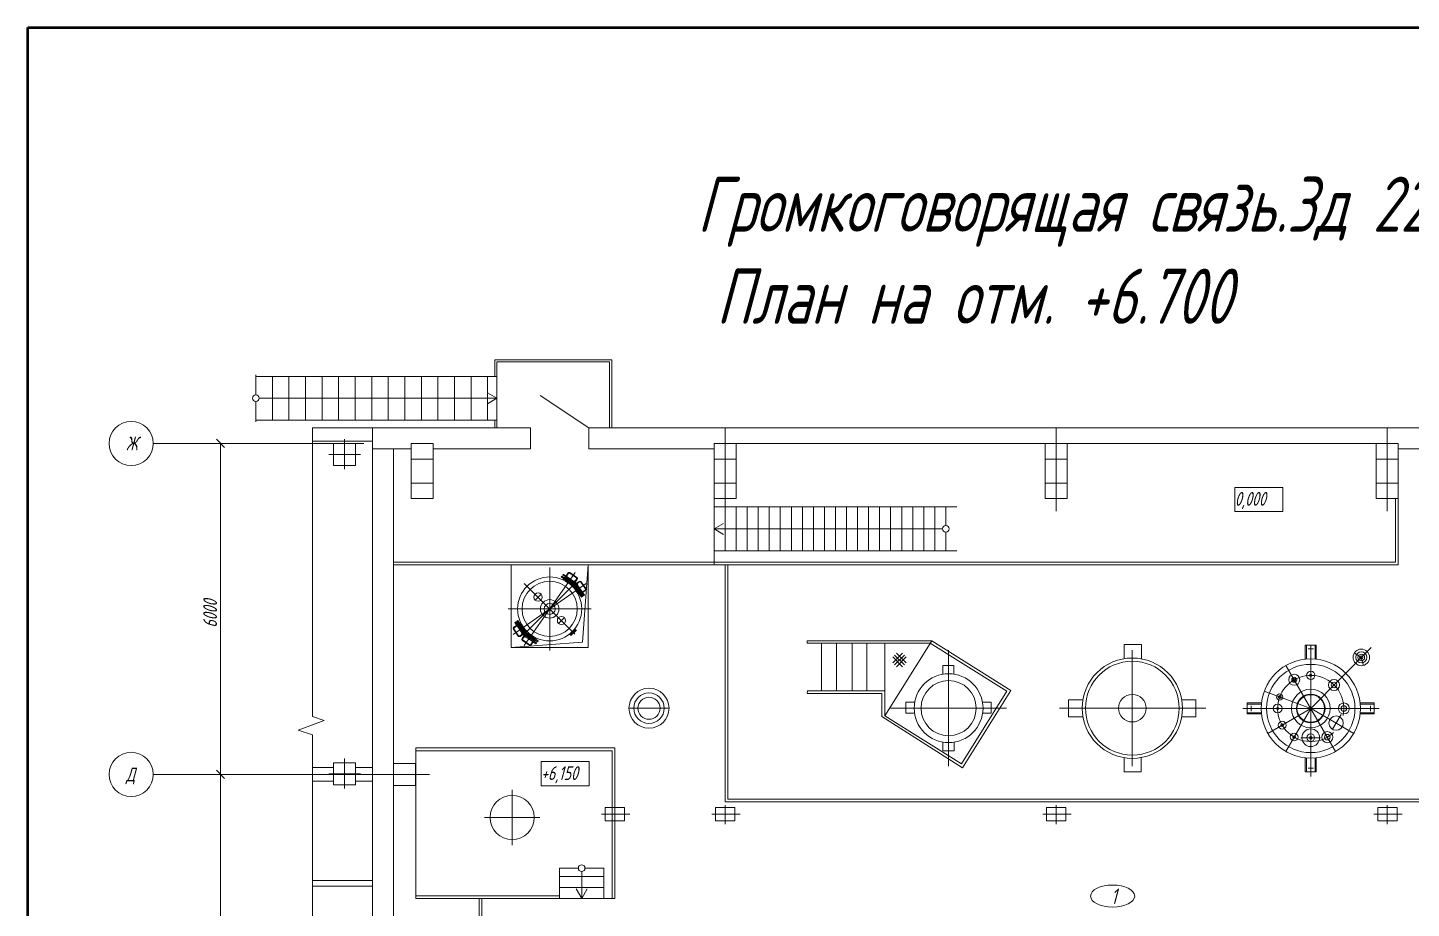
# Model space of a CAD drawing. Header units: millimetres. Extents: x 1337 to 8186, y 1899 to 5236.
# Drawn here: x 6602.8 to 6994, y 2686.9 to 2935.9 of the extents above; entities that cross this region are included whole.
import ezdxf

# ---------------------------------------------------------------- set-up
doc = ezdxf.new("R2010")
doc.units = ezdxf.units.MM
for name, color, linetype, lineweight in [('Линия связи (Вновь)', 3, 'Continuous', 60), ('Строительный', 251, 'Continuous', 13), ('Текст', 2, 'Continuous', 25), ('Формат - толстая линия', 7, 'Continuous', 50)]:
    doc.layers.add(name, color=color, linetype=linetype, lineweight=lineweight)
doc.styles.add('Simplex', font='simplex.shx', dxfattribs={"width": 0.7, "oblique": 15})

# ---------------------------------------------------------------- blocks, each defined once
blk = doc.blocks.new('A$C049F4C0A')
at = {"layer": 'Строительный', "ltscale": 100}
for p, q in [((99.63, 345.05), (78.43, 345.05)), ((78.43, 345.05), (78.43, 342)), ((99.23, 344.65), (78.83, 344.65)), ((78.83, 332.67), (78.83, 344.65)), ((99.23, 332.67), (99.23, 344.65)), ((99.63, 332.67), (99.63, 345.05)), ((35.13, 342.3), (35.13, 338.66)), ((35.13, 342), (78.83, 342)), ((38.13, 342), (38.13, 334.1)), ((41.13, 342), (41.13, 334.1)), ((44.13, 342), (44.13, 334.1)), ((47.13, 342), (47.13, 334.1)), ((50.13, 342), (50.13, 334.1)), ((53.13, 342), (53.13, 334.1)), ((56.13, 342), (56.13, 334.1)), ((59.13, 342), (59.13, 334.1)), ((62.13, 342), (62.13, 334.1)), ((65.13, 342), (65.13, 334.1)), ((68.13, 342), (68.13, 334.1)), ((71.13, 342), (71.13, 334.1)), ((74.13, 342), (74.13, 334.1)), ((77.13, 342), (77.13, 334.1)), ((78.83, 338.06), (77.1, 339.06)), ((86.67, 338.57), (95.48, 332.67)), ((35.13, 337.46), (35.13, 333.8)), ((35.73, 338.06), (78.83, 338.06)), ((78.83, 338.06), (77.1, 337.06)), ((35.13, 334.1), (78.83, 334.1)), ((78.43, 334.1), (78.43, 332.67)), ((84.88, 332.67), (45.38, 332.67)), ((45.38, 280.37), (45.38, 332.67)), ((56.28, 332.67), (56.28, 150.87)), ((84.88, 332.67), (84.88, 328.87)), ((120.18, 332.67), (95.48, 332.67)), ((95.48, 332.67), (95.48, 328.87)), ((249.88, 332.68), (120.18, 332.67)), ((120.18, 332.67), (120.18, 317.61)), ((180.18, 332.67), (180.18, 317.61)), ((240.18, 332.67), (240.18, 317.61)), ((54.7, 329.87), (16.53, 329.87)), ((29.47, 329.12), (27.97, 330.62)), ((28.42, 329.87), (28.22, 329.87)), ((28.72, 269.87), (28.72, 329.87)), ((56.18, 330.27), (45.38, 330.27)), ((53.18, 329.86), (49.18, 329.86)), ((49.18, 329.86), (49.18, 325.86)), ((51.18, 325.22), (51.18, 330.64)), ((53.18, 325.86), (53.18, 329.86)), ((63.28, 328.87), (56.28, 328.87)), ((60.08, 328.87), (60.08, 150.87)), ((67.28, 329.87), (63.28, 329.87)), ((63.28, 329.87), (63.28, 319.87)), ((67.28, 319.87), (67.28, 329.87)), ((84.88, 328.87), (67.28, 328.87)), ((118.18, 328.87), (95.48, 328.87)), ((122.18, 329.87), (118.18, 329.87)), ((118.18, 329.87), (118.18, 319.87)), ((118.18, 329.87), (118.18, 307.87)), ((127.56, 329.87), (120.18, 329.87)), ((120.18, 329.87), (178.18, 329.87)), ((242.18, 329.87), (120.18, 329.87)), ((122.18, 319.87), (122.18, 329.87)), ((182.18, 329.87), (178.18, 329.87)), ((178.18, 329.87), (178.18, 319.87)), ((182.18, 319.87), (182.18, 329.87)), ((242.18, 329.87), (238.18, 329.87)), ((238.18, 329.87), (238.18, 319.87)), ((242.18, 319.87), (242.18, 329.87)), ((242.18, 307.87), (242.18, 329.87)), ((249.88, 328.88), (242.18, 328.88)), ((54.11, 327.86), (48.36, 327.86)), ((63.28, 327.04), (67.28, 327.04)), ((118.18, 327.04), (122.18, 327.04)), ((178.18, 327.04), (182.18, 327.04)), ((238.18, 327.04), (242.18, 327.04)), ((49.18, 325.86), (53.18, 325.86)), ((63.28, 322.69), (67.28, 322.69)), ((118.18, 322.69), (122.18, 322.69)), ((178.18, 322.69), (182.18, 322.69)), ((212.55, 321.9), (221.24, 321.9)), ((212.55, 317.53), (212.55, 321.9)), ((221.24, 321.9), (221.24, 317.53)), ((238.18, 322.69), (242.18, 322.69)), ((63.28, 319.87), (67.28, 319.87)), ((118.18, 319.87), (122.18, 319.87)), ((178.18, 319.87), (182.18, 319.87)), ((238.18, 319.87), (242.18, 319.87)), ((241.68, 308.37), (241.68, 319.87)), ((118.18, 318.37), (162.18, 318.37)), ((118.18, 318.37), (118.18, 310.37)), ((120.18, 318.37), (120.18, 310.37)), ((122.18, 318.37), (122.18, 310.37)), ((124.18, 318.37), (124.18, 310.37)), ((126.18, 318.37), (126.18, 310.37)), ((128.18, 318.37), (128.18, 310.37)), ((130.18, 318.37), (130.18, 310.37)), ((132.18, 318.37), (132.18, 310.37)), ((134.18, 318.37), (134.18, 310.37)), ((136.18, 318.37), (136.18, 310.37)), ((138.18, 318.37), (138.18, 310.37)), ((140.18, 318.37), (140.18, 310.37)), ((142.18, 318.37), (142.18, 310.37)), ((144.18, 318.37), (144.18, 310.37)), ((146.18, 318.37), (146.18, 310.37)), ((148.18, 318.37), (148.18, 310.37)), ((150.18, 318.37), (150.18, 310.37)), ((152.18, 318.37), (152.18, 310.37)), ((154.18, 318.37), (154.18, 310.37)), ((156.18, 318.37), (156.18, 310.37)), ((158.18, 318.37), (158.18, 310.37)), ((160.18, 318.37), (160.18, 314.97)), ((221.24, 317.53), (212.55, 317.53)), ((118.18, 314.37), (119.91, 315.37)), ((118.18, 314.37), (159.58, 314.37)), ((118.18, 314.37), (119.91, 313.37)), ((160.18, 313.77), (160.18, 310.37)), ((118.18, 310.37), (162.18, 310.37)), ((241.68, 308.37), (60.08, 308.37)), ((120.18, 307.87), (60.08, 307.87)), ((81.38, 292.87), (81.38, 307.87)), ((88.38, 292.35), (88.38, 307.38)), ((88.38, 299.87), (93.01, 306.48)), ((90.74, 306.03), (90.85, 306.19)), ((93.36, 304.19), (90.74, 306.03)), ((93.47, 304.36), (90.85, 306.19)), ((91.34, 305.85), (91.72, 306.38)), ((91.43, 305.79), (91.8, 306.32)), ((93.24, 305.5), (92.01, 306.36)), ((93.29, 305.58), (92.06, 306.44)), ((94.31, 293.87), (95.38, 307.87)), ((95.38, 292.87), (95.38, 307.87)), ((242.18, 307.87), (118.18, 307.87)), ((120.18, 264.87), (120.18, 307.87)), ((120.68, 265.37), (120.68, 307.87)), ((92.97, 304.47), (83.78, 295.27)), ((83.78, 304.47), (92.97, 295.27)), ((88.38, 299.87), (94.99, 304.5)), ((90.48, 305.66), (90.59, 305.82)), ((93.1, 303.83), (90.48, 305.66)), ((93.22, 303.99), (90.59, 305.82)), ((90.83, 305.12), (90.97, 305.32)), ((91.09, 305.48), (91.23, 305.69)), ((92.8, 304.44), (91.16, 305.58)), ((92.33, 304.59), (92.5, 304.71)), ((92.33, 304.59), (94.17, 301.97)), ((92.47, 303.98), (92.61, 304.17)), ((92.48, 303.97), (92.68, 304.1)), ((92.5, 304.71), (94.33, 302.09)), ((92.7, 304.85), (92.87, 304.97)), ((92.7, 304.85), (94.54, 302.23)), ((92.72, 304.33), (92.87, 304.54)), ((92.84, 304.22), (93.05, 304.36)), ((92.87, 304.97), (94.7, 302.34)), ((92.9, 304.76), (93.27, 305.29)), ((92.94, 304.29), (94.09, 302.65)), ((92.98, 304.7), (93.35, 305.23)), ((93.1, 303.83), (93.22, 303.99)), ((93.21, 304.47), (93.74, 304.85)), ((93.27, 304.39), (93.8, 304.76)), ((93.36, 304.19), (93.47, 304.36)), ((94.01, 304.73), (94.87, 303.5)), ((94.09, 304.79), (94.95, 303.56)), ((86.81, 302.54), (85.75, 301.48)), ((93.63, 302.33), (93.82, 302.46)), ((93.99, 302.58), (94.19, 302.72)), ((94.17, 301.97), (94.33, 302.09)), ((94.3, 302.92), (94.83, 303.29)), ((94.36, 302.84), (94.89, 303.21)), ((94.54, 302.23), (94.7, 302.34)), ((80.86, 299.87), (95.89, 299.87)), ((88.38, 299.87), (81.76, 295.24)), ((88.38, 299.87), (83.75, 293.26)), ((82.66, 294.95), (81.8, 296.18)), ((82.4, 296.9), (81.86, 296.53)), ((82.75, 295.01), (81.89, 296.24)), ((82.45, 296.82), (81.92, 296.45)), ((82.22, 297.51), (82.05, 297.39)), ((83.89, 294.77), (82.05, 297.39)), ((84.05, 294.89), (82.22, 297.51)), ((82.59, 297.77), (82.42, 297.65)), ((84.26, 295.03), (82.42, 297.65)), ((82.77, 297.16), (82.56, 297.02)), ((84.42, 295.15), (82.59, 297.77)), ((83.81, 295.45), (82.66, 297.09)), ((83.12, 297.41), (82.93, 297.28)), ((83.65, 295.91), (83.54, 295.75)), ((83.65, 295.91), (86.27, 294.08)), ((91.05, 298.3), (89.99, 297.24)), ((91.49, 296.76), (92.51, 295.73)), ((92.78, 295.47), (91.63, 296.62)), ((92.01, 295.24), (93, 296.23)), ((92.24, 295.02), (93.23, 296.01)), ((93.09, 296.14), (92.26, 295.31)), ((92.94, 295.94), (92.3, 295.31)), ((92.71, 295.94), (92.67, 295.97)), ((93.14, 295.89), (92.88, 296.14)), ((93.14, 296.1), (92.92, 295.89)), ((92.94, 295.94), (92.94, 295.99)), ((93.09, 296.14), (93, 296.23)), ((93.23, 296.01), (93.14, 296.1)), ((81.38, 292.87), (94.31, 293.87)), ((83.49, 295.35), (82.95, 294.97)), ((83.54, 295.26), (83.01, 294.89)), ((83.4, 295.54), (83.28, 295.38)), ((83.28, 295.38), (85.9, 293.54)), ((83.4, 295.54), (86.02, 293.71)), ((83.77, 295.04), (83.4, 294.5)), ((83.46, 294.16), (84.69, 293.3)), ((83.85, 294.98), (83.48, 294.45)), ((83.52, 294.24), (84.75, 293.38)), ((83.54, 295.75), (86.16, 293.91)), ((83.91, 295.52), (83.71, 295.38)), ((84.03, 295.4), (83.89, 295.2)), ((84.05, 294.89), (83.89, 294.77)), ((83.96, 295.3), (85.6, 294.16)), ((84.27, 295.77), (84.08, 295.64)), ((84.28, 295.76), (84.15, 295.57)), ((84.42, 295.15), (84.26, 295.03)), ((85.33, 293.95), (84.96, 293.41)), ((85.41, 293.89), (85.04, 293.36)), ((85.67, 294.26), (85.53, 294.05)), ((85.92, 294.62), (85.78, 294.42)), ((86.02, 293.71), (85.9, 293.54)), ((86.27, 294.08), (86.16, 293.91)), ((92.01, 295.24), (92.1, 295.15)), ((92.36, 295.1), (92.1, 295.36)), ((92.26, 295.31), (92.1, 295.15)), ((92.36, 295.32), (92.15, 295.11)), ((92.15, 295.11), (92.24, 295.02)), ((92.3, 295.31), (92.26, 295.31)), ((92.3, 295.54), (92.27, 295.57)), ((92.34, 295.34), (92.36, 295.32)), ((92.92, 295.89), (92.36, 295.32)), ((92.9, 295.91), (92.92, 295.89)), ((157.62, 294.08), (135.06, 294.08)), ((135.06, 293.65), (135.06, 294.08)), ((135.06, 293.64), (149.38, 293.64)), ((137.67, 293.64), (137.67, 285)), ((140.37, 285), (140.37, 293.64)), ((143.19, 293.64), (143.19, 285)), ((145.89, 285), (145.89, 293.64)), ((149.12, 280.47), (157.62, 294.08)), ((149.12, 293.64), (149.12, 284.64)), ((149.38, 293.64), (157.34, 293.64)), ((157.34, 293.64), (171.26, 284.94)), ((157.62, 294.08), (171.99, 285.1)), ((81.38, 292.87), (95.38, 292.87)), ((150.55, 290.1), (152.32, 291.87)), ((152.32, 289.39), (150.55, 291.16)), ((152.32, 289.39), (150.55, 291.16)), ((150.9, 289.74), (152.67, 291.51)), ((152.67, 289.74), (150.9, 291.51)), ((152.67, 289.74), (150.9, 291.51)), ((153.02, 290.1), (151.25, 291.87)), ((153.02, 290.1), (151.25, 291.87)), ((151.25, 289.39), (153.02, 291.16)), ((160.68, 271.37), (160.68, 292.37)), ((160.68, 271.37), (160.68, 292.37)), ((195.62, 293.39), (192.53, 293.39)), ((192.53, 293.39), (192.53, 290.85)), ((193.98, 271.37), (193.98, 292.37)), ((193.98, 271.37), (193.98, 292.37)), ((195.62, 290.81), (195.62, 293.39)), ((226.32, 293.32), (225.32, 293.32)), ((225.32, 293.32), (225.32, 290.76)), ((225.52, 293.32), (225.52, 290.78)), ((226.32, 292.62), (225.82, 292.62)), ((226.32, 290.82), (226.32, 293.32)), ((226.32, 290.82), (226.32, 293.32)), ((226.32, 293.32), (227.32, 293.32)), ((226.32, 293.32), (226.32, 292.62)), ((226.32, 281.82), (237.24, 292.86)), ((226.32, 292.62), (226.82, 292.62)), ((226.32, 292.32), (226.32, 269.47)), ((227.32, 293.32), (227.12, 293.32)), ((227.12, 293.32), (227.12, 290.78)), ((227.32, 293.32), (227.32, 290.76)), ((235.48, 291.08), (234.2, 291.88)), ((235.48, 291.08), (237.24, 292.86)), ((235.48, 291.08), (235.85, 289.63)), ((161.66, 289.64), (159.64, 289.64)), ((159.64, 289.64), (159.64, 288.07)), ((161.66, 288.07), (161.66, 289.64)), ((221.83, 289.62), (230.81, 274.02)), ((135.06, 284.53), (135.08, 285)), ((148.59, 284.53), (135.06, 284.53)), ((149.13, 285), (135.08, 285)), ((148.59, 284.53), (148.59, 280.34)), ((149.12, 280.47), (149.12, 285.25)), ((171.26, 284.94), (163.03, 271.78)), ((171.99, 285.1), (163.21, 271.04)), ((184.97, 283.41), (182.39, 283.41)), ((182.39, 283.41), (182.39, 280.32)), ((202.94, 283.41), (205.51, 283.41)), ((205.51, 283.41), (205.51, 280.32)), ((226.32, 281.82), (217.87, 284.93)), ((110.01, 281.87), (102.74, 281.87)), ((171.18, 281.87), (150.18, 281.87)), ((154.51, 282.97), (152.94, 282.97)), ((152.94, 282.97), (152.94, 280.95)), ((152.94, 280.95), (154.51, 280.95)), ((168.22, 282.96), (166.85, 282.96)), ((166.85, 280.94), (168.42, 280.94)), ((168.42, 282.96), (168.22, 282.96)), ((168.42, 280.94), (168.42, 282.96)), ((207.3, 281.87), (180.81, 281.87)), ((204.48, 281.87), (183.48, 281.87)), ((238.73, 281.82), (214.03, 281.82)), ((214.82, 281.82), (214.82, 282.82)), ((214.82, 282.82), (217.38, 282.82)), ((214.82, 282.62), (217.36, 282.62)), ((214.82, 281.82), (214.82, 280.82)), ((214.82, 281.02), (217.36, 281.02)), ((215.52, 281.82), (215.52, 282.32)), ((215.52, 281.82), (215.52, 281.32)), ((226.32, 281.82), (218.55, 277.27)), ((226.32, 281.82), (221.81, 274.03)), ((225.15, 281.82), (227.58, 281.82)), ((226.37, 281.82), (234.11, 277.31)), ((237.82, 282.82), (235.26, 282.82)), ((237.82, 282.62), (235.28, 282.62)), ((237.82, 281.02), (235.28, 281.02)), ((237.12, 281.82), (237.12, 282.32)), ((237.12, 281.82), (237.12, 281.32)), ((237.82, 281.82), (237.82, 282.82)), ((237.82, 281.82), (237.82, 280.82)), ((47.53, 279.64), (42.81, 277.9)), ((45.38, 280.37), (47.53, 279.64)), ((148.59, 280.34), (163.21, 271.04)), ((163.03, 271.78), (149.12, 280.47)), ((182.39, 280.32), (184.94, 280.32)), ((205.51, 280.32), (202.97, 280.32)), ((214.82, 280.82), (217.38, 280.82)), ((231.83, 280.75), (230.25, 278.05)), ((237.82, 280.82), (235.26, 280.82)), ((42.81, 277.9), (45.38, 277.03)), ((45.38, 184.62), (45.38, 277.03)), ((224.55, 276.52), (228.1, 276.52)), ((226.34, 276.54), (226.32, 276.52)), ((100.18, 274.67), (64.13, 274.67)), ((64.13, 274.67), (64.13, 247.37)), ((99.68, 274.17), (64.13, 274.17)), ((99.68, 274.17), (99.68, 247.37)), ((100.18, 274.67), (100.18, 247.37)), ((159.66, 275.71), (159.66, 275.71)), ((159.66, 275.71), (159.66, 274.14)), ((159.66, 274.14), (161.68, 274.14)), ((161.68, 274.14), (161.68, 275.71)), ((45.38, 271.12), (49.18, 271.12)), ((45.38, 271.12), (49.18, 271.12)), ((53.18, 271.96), (49.18, 271.96)), ((49.18, 271.96), (49.18, 267.96)), ((51.18, 267.32), (51.18, 272.74)), ((53.18, 267.96), (53.18, 271.96)), ((53.18, 271.12), (56.18, 271.12)), ((53.18, 271.12), (56.18, 271.12)), ((64.08, 271.87), (60.08, 271.87)), ((60.08, 271.87), (60.08, 267.87)), ((64.08, 267.87), (64.08, 271.87)), ((86.82, 272.18), (95.51, 272.18)), ((86.82, 267.81), (86.82, 272.18)), ((95.51, 272.18), (95.51, 267.81)), ((192.5, 272.89), (192.5, 272.89)), ((192.5, 272.89), (192.5, 270.35)), ((195.59, 270.36), (195.59, 272.92)), ((225.32, 270.32), (225.32, 272.88)), ((225.52, 270.32), (225.52, 272.86)), ((226.32, 271.02), (225.82, 271.02)), ((226.32, 271.02), (226.82, 271.02)), ((227.12, 270.32), (227.12, 272.86)), ((227.32, 270.32), (227.32, 272.88)), ((66.61, 269.87), (16.53, 269.87)), ((29.47, 269.12), (27.97, 270.62)), ((27.97, 270.62), (29.47, 269.12)), ((28.42, 269.87), (28.22, 269.87)), ((28.42, 269.87), (28.22, 269.87)), ((28.72, 209.87), (28.72, 269.87)), ((45.38, 268.62), (49.18, 268.62)), ((54.11, 269.96), (48.36, 269.96)), ((53.18, 268.62), (56.18, 268.62)), ((192.5, 270.35), (195.59, 270.36)), ((226.32, 270.32), (225.32, 270.32)), ((226.32, 270.32), (227.32, 270.32)), ((49.18, 267.96), (53.18, 267.96)), ((60.08, 267.87), (64.08, 267.87)), ((81.58, 257.07), (81.58, 267.07)), ((95.51, 267.81), (86.82, 267.81)), ((98.45, 261.47), (98.45, 263.87)), ((101.95, 263.87), (98.45, 263.87)), ((100.18, 264.31), (100.18, 260.83)), ((101.95, 261.47), (101.95, 263.87)), ((118.45, 261.47), (118.45, 263.87)), ((121.95, 263.87), (118.45, 263.87)), ((120.18, 264.87), (284.18, 264.87)), ((120.18, 264.31), (120.18, 260.83)), ((120.68, 265.37), (284.18, 265.37)), ((121.95, 261.47), (121.95, 263.87)), ((178.45, 261.47), (178.45, 263.87)), ((181.95, 263.87), (178.45, 263.87)), ((180.18, 264.31), (180.18, 260.83)), ((181.95, 261.47), (181.95, 263.87)), ((238.45, 261.47), (238.45, 263.87)), ((241.95, 263.87), (238.45, 263.87)), ((240.18, 264.31), (240.18, 260.83)), ((241.95, 261.47), (241.95, 263.87)), ((76.58, 262.07), (86.58, 262.07)), ((97.76, 262.67), (102.89, 262.67)), ((98.45, 261.47), (101.95, 261.47)), ((117.76, 262.67), (122.89, 262.67)), ((118.45, 261.47), (121.95, 261.47)), ((177.76, 262.67), (182.89, 262.67)), ((178.45, 261.47), (181.95, 261.47)), ((237.76, 262.67), (242.89, 262.67)), ((238.45, 261.47), (241.95, 261.47)), ((90.18, 252.87), (93.58, 252.87)), ((90.18, 252.87), (90.18, 247.37)), ((90.18, 251.37), (98.18, 251.37)), ((94.18, 247.37), (94.18, 252.27)), ((94.78, 252.87), (98.18, 252.87)), ((98.18, 252.87), (98.18, 247.37)), ((45.38, 250.62), (56.18, 250.62)), ((45.38, 249.62), (56.18, 249.62)), ((90.18, 249.37), (98.18, 249.37)), ((94.18, 247.37), (93.18, 249.1)), ((94.18, 247.37), (95.18, 249.1)), ((64.13, 247.87), (90.18, 247.87)), ((64.13, 247.37), (92.58, 247.37)), ((75.58, 247.37), (75.58, 232.37)), ((76.08, 247.37), (76.08, 232.37)), ((89.18, 247.37), (100.18, 247.37))]:
    blk.add_line(p, q, dxfattribs=at)
for centre, radius in [((35.13, 338.06), 0.6), ((12.53, 329.87), 4), ((160.18, 314.37), 0.6), ((88.38, 299.87), 5.8), ((88.38, 299.87), 5), ((86.28, 302.01), 0.75), ((88.38, 299.87), 1.68), ((88.38, 299.87), 1), ((90.52, 297.77), 0.75), ((193.98, 281.87), 9.09), ((235.48, 291.08), 1.5), ((235.48, 291.08), 1), ((235.48, 291.08), 0.6), ((235.48, 291.08), 0.3), ((193.98, 281.87), 8.5), ((226.32, 281.82), 9), ((226.32, 281.82), 8), ((226.32, 287.82), 0.75), ((160.68, 281.87), 6.24), ((160.68, 281.87), 5), ((160.68, 281.87), 5), ((223.32, 287.02), 1), ((223.32, 287.02), 0.45), ((223.32, 287.02), 0.25), ((226.32, 287.82), 0.2), ((230.54, 286.09), 1), ((230.54, 286.09), 0.5), ((106.38, 281.87), 3.63), ((106.38, 281.87), 2.76), ((106.38, 281.87), 2), ((193.98, 281.87), 2.5), ((220.69, 283.9), 0.55), ((220.69, 283.9), 0.25), ((226.32, 281.82), 3.5), ((226.32, 281.82), 2.6), ((226.32, 281.82), 2.5), ((220.32, 281.82), 0.8), ((220.32, 281.82), 0.2), ((232.32, 281.82), 1), ((232.32, 281.82), 0.5), ((221.14, 278.79), 0.7), ((221.14, 278.79), 0.25), ((230.91, 279.17), 1.3), ((223.31, 276.63), 0.7), ((223.31, 276.63), 0.25), ((226.32, 276.52), 1.6), ((226.32, 276.52), 0.7), ((226.32, 276.52), 0.25), ((229.31, 276.62), 1), ((229.31, 276.62), 0.5), ((12.53, 269.87), 4), ((81.58, 262.07), 4), ((94.18, 252.87), 0.6)]:
    blk.add_circle(centre, radius, dxfattribs=at)
for centre, radius, start, end in [((91.92, 306.24), 0.25, 55, 145), ((91.92, 306.24), 0.15, 55, 145), ((93.15, 305.38), 0.15, 325, 55), ((93.15, 305.38), 0.25, 325, 55), ((93.89, 304.64), 0.25, 35, 125), ((93.89, 304.64), 0.15, 35, 125), ((94.75, 303.41), 0.15, 305, 35), ((94.75, 303.41), 0.25, 305, 35), ((82.01, 296.33), 0.25, 125, 215), ((82.01, 296.33), 0.15, 125, 215), ((82.87, 295.1), 0.25, 215, 305), ((82.87, 295.1), 0.15, 215, 305), ((83.6, 294.36), 0.25, 145, 235), ((83.6, 294.36), 0.15, 145, 235), ((84.83, 293.5), 0.15, 235, 325), ((84.83, 293.5), 0.25, 235, 325), ((226.32, 281.82), 6, 347.6796, 313.3302)]:
    blk.add_arc(centre, radius, start, end, dxfattribs=at)
blk.add_ellipse((190.41, 247.81), major_axis=(-4, 0), ratio=0.5, dxfattribs=at)
at = {"layer": 'Строительный', "ltscale": 100, "style": 'Simplex', "oblique": 15, "width": 0.7}
for s, height, p in [('Ж', 2.5, (11.6, 328.59)), ('0,000', 2.5, (212.55, 318.57)), ('Д', 2.5, (11.6, 268.59)), ('+6,150', 2.5, (86.82, 268.85)), ('1', 2.8, (190.12, 246.39))]:
    blk.add_text(s, height=height, dxfattribs=at).set_placement(p)
blk.add_text('6000', height=2.5, rotation=90, dxfattribs=at).set_placement((28.09, 296.47))

msp = doc.modelspace()

# ---------------------------------------------------------------- linework, layer by layer
at = {"layer": 'Формат - толстая линия'}
msp.add_lwpolyline([(6602.81, 2935.95), (7609.86, 2935.95), (7609.86, 2204.24), (6602.81, 2204.24)], close=True, dxfattribs=at)

# ---------------------------------------------------------------- block references
at = {"layer": 'Линия связи (Вновь)', "xscale": 1.56, "yscale": 1.56, "zscale": 1.56}
msp.add_blockref('A$C049F4C0A', (6612.52, 2303.78), dxfattribs=at)

# ---------------------------------------------------------------- texts
at = {"layer": 'Текст', "ltscale": 100, "insert": (6007.4, 2893.81), "char_height": 15.6, "width": 2085.211, "attachment_point": 1, "style": 'Simplex'}
msp.add_mtext('\\pi784.7;Громкоговорящая связь.Зд 2227\\P\\pi790.08;План на отм. +6.700', dxfattribs=at)

doc.saveas('drawing.dxf')
